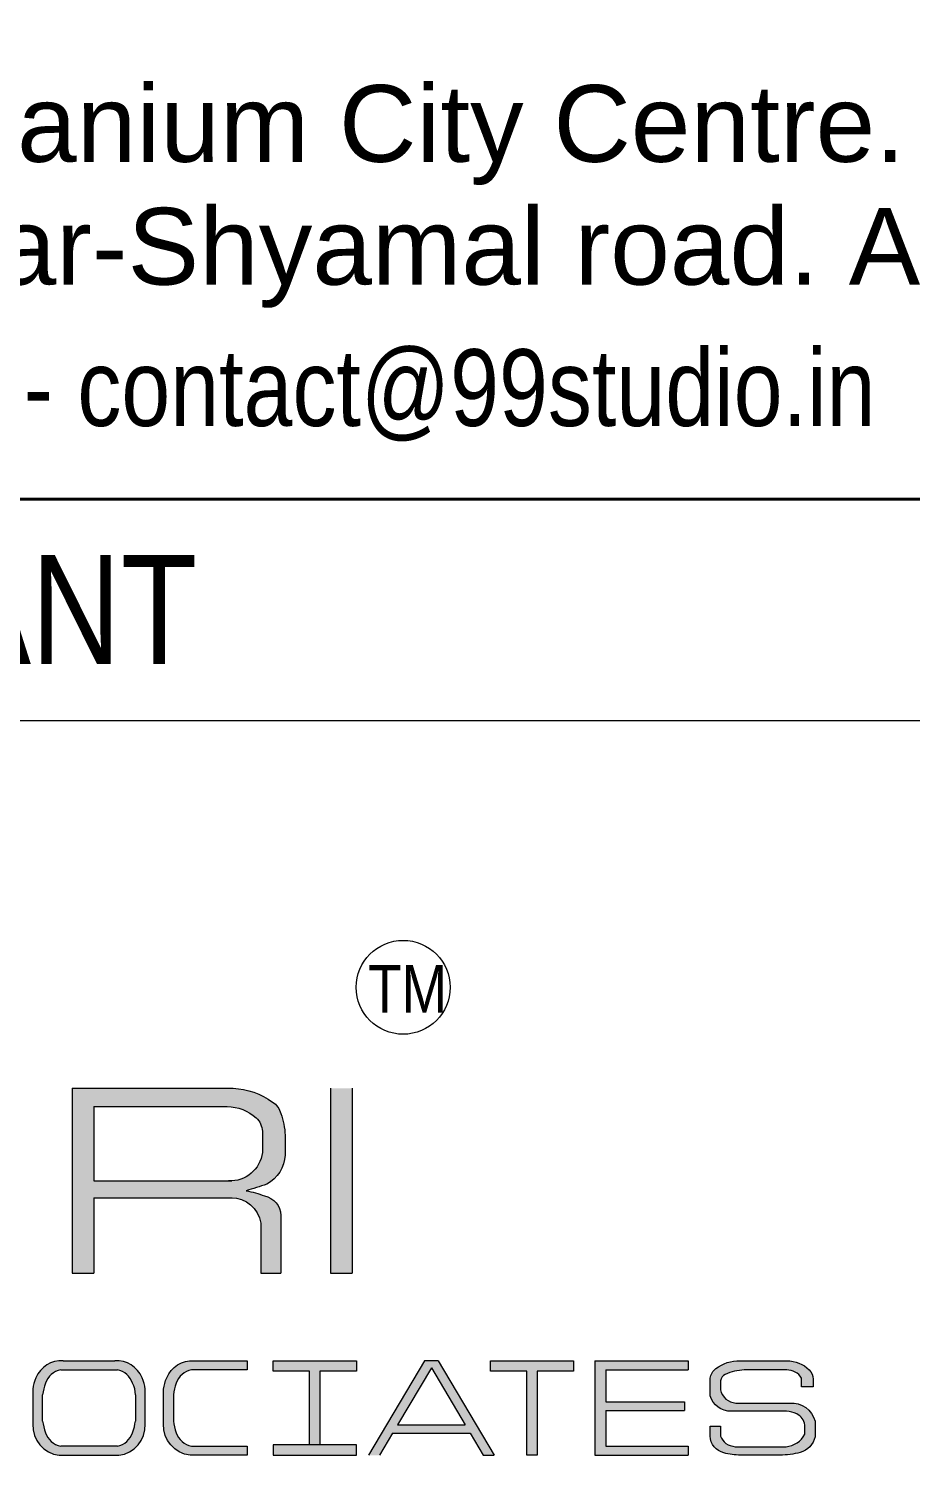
# Model space of a CAD drawing. Header units: millimetres. Extents: x 1112055 to 3390982, y -148532 to 766891.
# Drawn here: x 2227409 to 2229853, y -97121 to -93095 of the extents above; entities that cross this region are included whole.
import ezdxf

# ---------------------------------------------------------------- set-up
doc = ezdxf.new("R2010")
doc.units = ezdxf.units.MM
doc.layers.add('B TITLE BLOCK', color=250, linetype='Continuous', lineweight=0)
doc.layers.add('P_TITLE BLOCK TEXT', color=7, linetype='Continuous', lineweight=9)
doc.layers.add('FORMAT TEXT', color=7, linetype='Continuous')
doc.styles.add('SWINC', font='swissc.ttf')

msp = doc.modelspace()

# ---------------------------------------------------------------- hatches: boundary and pattern name
at = {"layer": 'P_TITLE BLOCK TEXT'}
h = msp.add_hatch(color=7, dxfattribs=at)
h.paths.add_polyline_path([(2228083.878980279, -96068.42853913919, -0.1662994059925575), (2228106.699464889, -96100.1653305094, -0.0791995366985774), (2228118.401936915, -96160.51156867002), (2228118.401936915, -96215.3763201269, -0.2597704900776225), (2228067.502730309, -96296.20954304756, -0.0146451845304826), (2228010.504651454, -96314.22918724697, -0.0494066516944872), (2228061.333647032, -96328.58715225637, -0.351322737650402), (2228107.063803246, -96382.7612018181), (2228107.063803246, -96543.03185433496), (2228050.934823171, -96543.03185433496), (2228050.934823171, -96403.92545812562, 0.3675094121381071), (2227972.158148005, -96333.86910290862), (2227588.30671017, -96333.86910290862), (2227588.30671017, -96543.03185433496), (2227528.272478365, -96543.03185433496), (2227528.272478365, -96030.47830891793), (2227974.254882819, -96030.47830891793, -0.1432384059828174)])
h.paths.add_polyline_path([(2227958.12911547, -96080.97149314251, -0.1815059090176984), (2228038.228523083, -96112.39075350537, -0.2046130928259839), (2228055.422636759, -96149.4670540157), (2228055.422636759, -96208.00115910507, -0.3961353841263715), (2227962.03057201, -96287.07692950693), (2227588.30671017, -96287.07692950693), (2227588.30671017, -96080.97149314251)], flags=16)
for color, points in [(7, [(2228303.899496607, -96030.47830891793), (2228243.865264802, -96030.47830891793), (2228243.865264802, -96543.03185433496), (2228303.899496607, -96543.03185433496)]), (256, [(2227781.798306264, -96961.28079162628), (2227781.798306264, -96864.23622035011, -0.065444553260905), (2227790.307018667, -96832.78747629302, -0.3186236598127411), (2227866.040165063, -96785.41677819364), (2228013.720906425, -96785.41677819364), (2228013.720906425, -96810.57348202422), (2227859.089272392, -96810.57348202422, 0.2644804300768096), (2227816.729245948, -96847.50876422782, 0.0506837276388673), (2227808.899766532, -96880.16649140752), (2227808.899766532, -96952.32854190524, 0.0506837276411283), (2227816.729245948, -96984.98626908482, 0.2644804300830637), (2227859.089272392, -97021.92155128831), (2228013.720906425, -97021.92155128831), (2228013.720906425, -97047.07825511877), (2227855.191737023, -97047.07825511877, -0.3947190252426027)]), (256, [(2228917.939903914, -96785.41677819364), (2228687.604831594, -96785.41677820575), (2228687.604831594, -96814.22417691429), (2228788.368668399, -96814.22417691429), (2228788.368668399, -97047.07825511877), (2228817.176067108, -97047.07825511877), (2228817.176067108, -96814.22417691429), (2228917.939903914, -96814.22417691429)]), (256, [(2229235.114246754, -96785.41677819364), (2228976.533184524, -96785.41677819364), (2228976.533184524, -97047.07825511877), (2229235.114246754, -97047.07825511877), (2229235.114246754, -97021.94960512753), (2229007.180998596, -97021.94960512753), (2229007.180998596, -96923.09421797268), (2229225.531537366, -96923.09421797268), (2229225.531537366, -96899.65465441925), (2229007.180998596, -96899.65465441925), (2229007.180998596, -96810.25648617439), (2229235.114246754, -96810.25648617439)])]:
    msp.add_hatch(color=color, dxfattribs=at).paths.add_polyline_path(points)
h = msp.add_hatch(color=256, dxfattribs=at)
h.paths.add_polyline_path([(2227646.689624307, -96785.41677819364), (2227503.552468683, -96785.41677819364, 0.3186216901171488), (2227427.819534754, -96832.7869665868, 0.0654456625201036), (2227419.310609885, -96864.23622035011), (2227419.310609885, -96961.28079162628, 0.3947190252434177), (2227492.704040644, -97047.07825511877), (2227657.538052336, -97047.07825511877, 0.394719025241403), (2227730.931483107, -96961.28079162628), (2227730.931483107, -96864.23622035011, 0.0654456625725081), (2227722.422558226, -96832.78696657493, 0.3186216900435543)])
h.paths.add_polyline_path([(2227703.830022838, -96880.16649140752, 0.1047262594535254), (2227696.00054341, -96847.50876422782), (2227696.000662398, -96847.50910427803), (2227696.00045169, -96847.50850207763, 0.2644791230732378), (2227653.640516966, -96810.57348202422), (2227496.601576013, -96810.57348202422, 0.2644804300744661), (2227454.241549581, -96847.50876422782, 0.0506837276411892), (2227446.412070153, -96880.16649140752), (2227446.412070153, -96952.32854190524, 0.0506837276411892), (2227454.241549581, -96984.98626908482, 0.2644804300744662), (2227496.601576013, -97021.92155128831), (2227653.640516966, -97021.92155128831, 0.2644804300768095), (2227696.00054341, -96984.98626908482, 0.0473854188635733), (2227703.830022838, -96952.32854190524)], flags=16)
h = msp.add_hatch(color=256, dxfattribs=at)
h.paths.add_polyline_path([(2228315.910631456, -97018.27085641035), (2228085.575559135, -97018.27085641035), (2228085.575559135, -97047.07825511877), (2228315.910631456, -97047.07825511877)])
h.paths.add_polyline_path([(2228186.339395941, -97018.27085641035), (2228215.146794649, -97018.27085641035), (2228215.146794649, -96814.22417691429), (2228315.910631456, -96814.22417691429), (2228315.910631456, -96785.41677819364), (2228085.575559135, -96785.41677820575), (2228085.575559135, -96814.22417691429), (2228186.339395941, -96814.22417691429)])
h = msp.add_hatch(color=7, dxfattribs=at)
h.paths.add_polyline_path([(2228542.654829112, -96785.41677819364), (2228505.131174555, -96785.41677819364), (2228349.49872838, -97047.07825511877), (2228380.072733472, -97047.07825511877), (2228416.20572857, -96986.32862933536), (2228631.580275097, -96986.32862933536), (2228667.713270195, -97047.07825511877), (2228698.287275287, -97047.07825511877)])
h.paths.add_polyline_path([(2228523.893001839, -96805.27633813521), (2228617.716825906, -96963.02031106406), (2228430.069177762, -96963.02031106406)], flags=16)
h = msp.add_hatch(color=7, dxfattribs=at)
edge = h.paths.add_edge_path()
edge.add_line((2229549.874102382, -96857.95658923077), (2229549.874102382, -96833.31388159815))
edge.add_arc((2229508.220303354, -96860.38305559402), 49.6767466077525, 33.0182632159331, 89.55826277300376)
edge.add_line((2229508.603295803, -96810.70778539203), (2229390.882157944, -96810.70778539203))
edge.add_arc((2229397.173310502, -96955.5444170149), 144.9731991140432, 92.48714741880917, 114.0429537284463)
edge.add_arc((2229347.14715, -96843.4101384127), 22.18593115364533, 114.0429537292844, 173.3691583151346)
edge.add_line((2229325.109626033, -96840.84828777876), (2229325.109626033, -96865.56678075457))
edge.add_arc((2229370.382773354, -96856.46023266422), 46.17994246738128, 191.3730973809536, 266.9893197894191)
edge.add_line((2229367.957305579, -96902.57643580469), (2229517.115909641, -96902.57643580469))
edge.add_arc((2229521.298559645, -96971.0625856409), 68.61375430787305, 15.593509061117288, 93.49488039933618, ccw=False)
edge.add_line((2229587.386849286, -96952.61847404725), (2229587.551764741, -96996.49986839687))
edge.add_arc((2229528.097232311, -96980.94768165293), 61.45495862207041, 286.8361079589991, 345.34095802337237, ccw=False)
edge.add_arc((2229485.663418415, -96796.45763000924), 250.6556117770568, 270.9573158559808, 283.9044309720227, ccw=False)
edge.add_line((2229489.851256148, -97047.07825511877), (2229380.328357073, -97047.07825511877))
edge.add_arc((2229384.167916279, -96851.34913174677), 195.7667794839206, 255.28175512102752, 268.8761901035366, ccw=False)
edge.add_arc((2229347.508201818, -96990.90658393907), 51.47465521648608, 183.4260365921162, 255.28175512129968, ccw=False)
edge.add_line((2229296.12554341, -96993.98270890556), (2229296.12554341, -96966.23369957422))
edge.add_line((2229296.12554341, -96966.23369957818), (2229325.109626027, -96966.23369957818))
edge.add_line((2229325.109626033, -96966.23369957818), (2229325.109626033, -96993.99959083993))
edge.add_arc((2229363.853025944, -96980.95090264801), 40.88177222958942, 198.6134072765944, 234.8504137463567)
edge.add_arc((2229369.771633919, -96972.54504853566), 51.16225392332574, 234.8504137462861, 265.2644397945422)
edge.add_line((2229365.547829249, -97023.53265192566), (2229506.687306507, -97023.53265192566))
edge.add_arc((2229501.619798925, -96960.00420201637), 63.73024071505371, 274.5606862053141, 333.2673842338191)
edge.add_line((2229558.538262671, -96988.67181557263), (2229558.861623573, -96963.48362625585))
edge.add_arc((2229519.276413188, -96969.0808563813), 39.97896779657704, 8.048099003379669, 64.75619501784139)
edge.add_arc((2229499.546936269, -97010.92505936892), 86.24115088044469, 64.75619501791387, 84.2704522637885)
edge.add_line((2229508.156639764, -96925.11475048886), (2229355.032781989, -96925.11475048886))
edge.add_arc((2229352.909830917, -96866.10157691033), 59.0513469483006, 195.9277156248736, 272.06028075524017, ccw=False)
edge.add_line((2229296.12554341, -96882.30670788707), (2229296.12554341, -96833.69280832281))
edge.add_arc((2229338.895203165, -96841.47938486512), 43.47268762325828, 127.4257817440348, 169.6818301059241, ccw=False)
edge.add_arc((2229376.190269281, -96890.21384208274), 104.8401812840583, 88.35670740954549, 127.4257817452503, ccw=False)
edge.add_line((2229379.196764278, -96785.41677819364), (2229509.077694702, -96785.41677819364))
edge.add_arc((2229509.571789043, -96872.38564586392), 86.97027120211023, 45.300427081094824, 90.32550976604767, ccw=False)
edge.add_arc((2229543.695948668, -96837.9017405569), 38.4563763303267, 1.8933564715844113, 45.30042708088439, ccw=False)
edge.add_line((2229582.131329876, -96836.6311691658), (2229582.131329876, -96857.95658923252))
edge.add_line((2229582.131329876, -96857.95658923077), (2229549.874102375, -96857.95658923077))

# ---------------------------------------------------------------- linework, layer by layer
at = {"layer": 'B TITLE BLOCK', "color": 250, "lineweight": 0}
msp.add_line((2233558.380689745, -95012.03369992014), (2223497.385945978, -95012.03369992014), dxfattribs=at)
at = {"layer": 'B TITLE BLOCK', "color": 250, "lineweight": 0, "const_width": 8.389066461453254}
for points in [[(2233558.380689745, -90452.97928495574), (2223497.385945978, -90452.97928495574), (2223497.385945978, -94398.13074571636), (2233558.380689745, -94398.13074571636)], [(2233558.380689745, -113588.0822541447), (2223497.385945978, -113588.0822541447), (2223497.385945978, -94398.13074571636), (2233558.380689745, -94398.13074571636)]]:
    msp.add_lwpolyline(points, close=True, dxfattribs=at)
at = {"layer": 'P_TITLE BLOCK TEXT'}
for p, q in [((2227496.601576013, -96810.57348202585), (2227653.640516966, -96810.57348202585)), ((2227419.310609885, -96864.23622035209), (2227419.310609885, -96961.28079162838)), ((2227446.412070153, -96952.32854190687), (2227446.412070153, -96880.16649140927)), ((2227703.830022838, -96880.16649140927), (2227703.830022838, -96952.32854190687)), ((2227730.931483107, -96961.28079162838), (2227730.931483107, -96864.23622035209)), ((2227653.640516966, -97021.92155129029), (2227496.601576013, -97021.92155129029)), ((2227492.704040655, -97047.07825512064), (2227657.538052336, -97047.07825512064))]:
    msp.add_line(p, q, dxfattribs=at)
at = {"layer": 'P_TITLE BLOCK TEXT', "color": 7}
for points in [[(2227528.272478365, -96030.47830891944), (2227528.272478365, -96543.03185433694)], [(2227528.272478365, -96030.47830891944), (2227974.254882819, -96030.47830891944)], [(2228243.865264802, -96030.47830891944), (2228243.865264802, -96543.03185433694)], [(2228303.899496607, -96030.47830891944), (2228303.899496607, -96543.03185433694)], [(2227588.30671017, -96080.97149314426), (2227588.30671017, -96287.0769295088)], [(2227588.30671017, -96080.97149314426), (2227958.12911547, -96080.97149314426)], [(2228055.422636759, -96149.46705401756), (2228055.422636759, -96208.00115910705)], [(2228118.401936915, -96160.51156868364), (2228118.401936915, -96215.37632012865)], [(2227588.30671017, -96287.0769295088), (2227971.275970266, -96287.0769295088)], [(2227588.30671017, -96333.86910291036), (2227588.30671017, -96543.03185433694)], [(2227588.30671017, -96333.86910291036), (2227972.158148005, -96333.86910291036)], [(2228050.934823171, -96403.92545812714), (2228050.934823171, -96543.03185433694)], [(2227528.272478365, -96543.03185433694), (2227588.30671017, -96543.03185433694)], [(2228050.934823171, -96543.03185433694), (2228107.063803246, -96543.03185433694)], [(2228243.865264802, -96543.03185433694), (2228303.899496607, -96543.03185433694)], [(2228243.865264802, -96543.03185433694), (2228303.899496607, -96543.03185433694)], [(2228505.131174555, -96785.41677819574), (2228349.49872838, -97047.07825512064)], [(2228523.893001839, -96805.27633813684), (2228430.069177762, -96963.02031106592)], [(2228542.654829112, -96785.41677819574), (2228505.131174555, -96785.41677819574)], [(2228523.893001839, -96805.27633813684), (2228617.716825906, -96963.02031106592)], [(2228542.654829112, -96785.41677819574), (2228698.287275287, -97047.07825512064)], [(2228976.533184524, -96785.41677819574), (2229235.114246754, -96785.41677819574)], [(2228976.533184524, -96785.41677819574), (2228976.533184524, -97047.07825512064)], [(2229007.180998596, -96810.25648617625), (2229007.180998596, -96899.65465442135)], [(2229007.180998596, -96810.25648617625), (2229235.114246754, -96810.25648617625)], [(2229235.114246754, -96785.41677819574), (2229235.114246754, -96810.25648617625)], [(2229007.180998596, -96899.65465442135), (2229225.531537366, -96899.65465442135)], [(2229225.531537366, -96899.65465442135), (2229225.531537366, -96923.09421797443)], [(2229007.180998596, -96923.09421797443), (2229007.180998596, -97021.9496051294)], [(2229007.180998596, -96923.09421797443), (2229225.531537366, -96923.09421797443)], [(2228430.069177762, -96963.02031106592), (2228617.716825906, -96963.02031106592)], [(2228416.20572857, -96986.32862933734), (2228380.072733472, -97047.07825512064)], [(2228416.20572857, -96986.32862933734), (2228631.580275097, -96986.32862933734)], [(2228631.580275097, -96986.32862933734), (2228667.713270195, -97047.07825512064)], [(2229007.180998596, -97021.9496051294), (2229235.114246754, -97021.9496051294)], [(2229235.114246754, -97021.9496051294), (2229235.114246754, -97047.07825512064)], [(2228667.713270195, -97047.07825512064), (2228698.287275287, -97047.07825512064)], [(2228976.533184524, -97047.07825512064), (2229235.114246754, -97047.07825512064)]]:
    msp.add_lwpolyline(points, dxfattribs=at)
for points in [[(2227974.254882819, -96030.47830891944, -0.1432384059828174), (2228083.878980279, -96068.42853914082, -0.1662994059925575), (2228106.699464889, -96100.1653305116, -0.0791995367245889), (2228118.401936915, -96160.51156868364, 1.678218886483149)], [(2227958.12911547, -96080.97149314426, -0.1815059090176984), (2228038.228523083, -96112.39075350735, -0.2046130927975971), (2228055.422636759, -96149.46705401756, 10.50997811602303)], [(2228055.422636759, -96208.00115910705, -0.3961353841393621), (2227962.03057201, -96287.0769295088, -0.3062019991474196)], [(2228118.401936915, -96215.37632012865, -0.2597704900776225), (2228067.502730309, -96296.20954304942, -0.0146451845304826), (2228010.504651454, -96314.22918724894, -0.0494066516944872), (2228061.333647032, -96328.58715225823, -0.351322737721068), (2228107.063803246, -96382.76120183148), (2228107.063803246, -96543.03185433694)], [(2227968.495680198, -96333.86910291036, -0.3803317739883389), (2228050.934823171, -96403.92545812714, -39.10634366962048)], [(2227781.798306264, -96968.59393827894), (2227781.798306264, -96864.23622035209, -0.0654451079201827), (2227790.3071249, -96832.78722142996, -0.3186226749167162), (2227866.040165051, -96785.41677819574), (2228013.720906425, -96785.41677819574), (2228013.720906425, -96810.57348202585), (2227859.089272392, -96810.57348202585, 0.2644804300768096), (2227816.729245948, -96847.50876422992, 0.0506837276411283), (2227808.899766532, -96880.16649140927), (2227808.899766532, -96952.32854190687, 0.0506837276411283), (2227816.729245948, -96984.9862690868, 0.2644804300768096), (2227859.089272392, -97021.92155129029), (2228013.720906425, -97021.92155129029), (2228013.720906425, -97047.07825512064), (2227855.191737023, -97047.07825512064, -0.3947190252579334), (2227781.798306264, -96961.28079162838)]]:
    msp.add_lwpolyline(points, format="xyb", dxfattribs=at)
at = {"layer": 'P_TITLE BLOCK TEXT'}
for points in [[(2227503.552468683, -96785.41677819574), (2227646.689624307, -96785.41677819574)], [(2228186.339395941, -96814.22417691626), (2228085.575559135, -96814.22417691626), (2228085.575559135, -96785.41677819574), (2228315.910631456, -96785.41677819574), (2228315.910631456, -96814.22417691626), (2228215.146794649, -96814.22417691626)], [(2228215.146794649, -96814.22417691626), (2228215.146794649, -97018.2708564121), (2228186.339395941, -97018.2708564121), (2228186.339395941, -96814.22417691626)], [(2228788.368668399, -96814.22417691626), (2228687.604831594, -96814.22417691626), (2228687.604831594, -96785.41677819574), (2228917.939903914, -96785.41677819574), (2228917.939903914, -96814.22417691626), (2228817.176067108, -96814.22417691626)], [(2228817.176067108, -96814.22417691626), (2228817.176067108, -97047.07825512064), (2228788.368668399, -97047.07825512064), (2228788.368668399, -96814.22417691626)], [(2228315.910631456, -97018.2708564121), (2228085.575559135, -97018.2708564121), (2228085.575559135, -97047.07825512064), (2228315.910631456, -97047.07825512064), (2228315.910631456, -97018.2708564121), (2228215.146794649, -97018.2708564121)]]:
    msp.add_lwpolyline(points, dxfattribs=at)
at = {"layer": 'P_TITLE BLOCK TEXT', "color": 7}
msp.add_lwpolyline([(2229549.874102382, -96857.95658923287), (2229549.874102382, -96833.31388160933, 0.2518321425504549), (2229508.603295803, -96810.70778539378), (2229390.882157945, -96810.70778539378, 0.0943332803251045), (2229338.108126889, -96823.14905250023, 0.2648005950274), (2229325.109626033, -96840.84828778039), (2229325.109626033, -96865.56678075794, 0.342455608626355), (2229367.957305579, -96902.57643580655), (2229517.115909642, -96902.57643580655, -0.3536343318604639), (2229587.386849286, -96952.618474049), (2229587.551764746, -96996.49986840304, -0.2609690833415413), (2229545.896742015, -97039.7685061367, -0.0565526202682377), (2229489.851256148, -97047.07825512064), (2229380.328357066, -97047.07825512064, -0.0593865794242292), (2229334.430245063, -97040.69219607927, -0.324223828793496), (2229296.12554341, -96993.98270890754), (2229296.12554341, -96966.23369958063), (2229325.109626033, -96966.23369958063), (2229325.109626033, -96993.99959084633, 0.1594446921200951), (2229340.316854169, -97014.37795635042, 0.1334907776809275), (2229365.547829249, -97023.53265192776), (2229506.687306497, -97023.53265192776, 0.2619100095917326), (2229558.538262671, -96988.6718155746), (2229558.861623572, -96963.48362625981, 0.2526122615055632), (2229536.326281343, -96932.91982954749, 0.085353380822099), (2229508.156639764, -96925.1147504905), (2229355.032781989, -96925.1147504905, -0.3449747456290864), (2229296.12554341, -96882.30670788881), (2229296.12554341, -96833.69280831944, -0.1864948836794344), (2229312.475405604, -96806.95593101121, -0.172141735516322), (2229379.196764278, -96785.41677819574), (2229509.077694701, -96785.41677819574, -0.1990261439851543), (2229570.745756311, -96810.56676686447, -0.1916967583265429), (2229582.131329876, -96836.63116916755), (2229582.131329876, -96857.95658923287)], format="xyb", close=True, dxfattribs=at)
at = {"layer": 'P_TITLE BLOCK TEXT'}
msp.add_circle((2228445.687492172, -95750.58488174956), 130.122782128584, dxfattribs=at)
for centre, radius, start, end in [((2227499.080759942, -96862.49163299226), 77.20446502967803, 86.67955074181972, 157.3715793762134), ((2227507.892455806, -96866.28106835761), 56.84029504548374, 101.4575682916032, 160.7151990186405), ((2227651.161333049, -96862.49163299226), 77.20446502966372, 22.62842062994321, 93.32044925818028), ((2227642.349637186, -96866.28106835761), 56.84029504516041, 19.28480098135948, 78.54243170839685), ((2227543.185499258, -96880.87615238011), 124.987501593189, 157.3716577035326, 172.349339270453), ((2227610.998864866, -96902.35771652506), 166.076077345063, 160.7151990186405, 172.3211226376849), ((2227622.810575085, -96882.32298418411), 81.0481423319349, 1.524680442715459, 25.43899789719258), ((2227607.056593733, -96880.87615238011), 124.9875015938657, 7.650660729547034, 22.62834229800657), ((2227501.881698749, -96964.93736494784), 82.65201295303288, 177.4643736610441, 263.6247444747912), ((2227610.998864866, -96930.13731679154), 166.0760773451148, 187.6788773623151, 199.2848009813595), ((2227648.360394243, -96964.93736494784), 82.65201295266577, 276.3752555252088, 2.53562633895588), ((2227528.003759353, -96927.44272666003), 177.578655054776, 341.0922504466992, 351.9440712071071), ((2227507.892455806, -96966.21396497017), 56.84029504531254, 199.2848009813595, 258.5424316948256), ((2227642.349637186, -96966.21396497017), 56.84029504476026, 281.4575682916032, 340.7151990186405)]:
    msp.add_arc(centre, radius, start, end, dxfattribs=at)

# ---------------------------------------------------------------- texts
at = {"layer": 'FORMAT TEXT', "style": 'SWINC'}
msp.add_text('SERVICES CONSULTANT', height=301.8298423128961, dxfattribs=at).set_placement((2223687.93424536, -94854.41165062608))
at = {"layer": 'P_TITLE BLOCK TEXT', "style": 'SWINC'}
msp.add_text('TM', height=132.3082254365668, dxfattribs=at).set_placement((2228348.613445987, -95820.81366647684))
at = {"layer": 'P_TITLE BLOCK TEXT', "lineweight": 0, "char_height": 212.7224369493847, "attachment_point": 7, "style": 'SWINC'}
for s, insert in [('\\A1;{\\pql;\\fArial|b0|i0|c0|p34;1101, LANDMARK. Nr.Titanium City Centre. Opp.Seema Hall.}', (2224007.462987034, -93527.44795767157)), ('\\A1;{\\pql;\\fArial|b0|i0|c0|p34;Anandnagar. Prahladnagar-Shyamal road. Ahmedabad-380015. (O)}', (2224014.624779657, -93867.76301417683))]:
    msp.add_mtext(s, dxfattribs=dict(at, insert=insert))
at = {"layer": 'P_TITLE BLOCK TEXT', "lineweight": 0, "insert": (2224007.473832758, -94256.69072485706), "char_height": 212.7224369493847, "width": 6183.414384037149, "attachment_point": 7, "style": 'SWINC'}
msp.add_mtext('\\A1;\\pxql;Ph._079-4002-8361/62 - Email - contact@99studio.in   ', dxfattribs=at)

doc.saveas('drawing.dxf')
